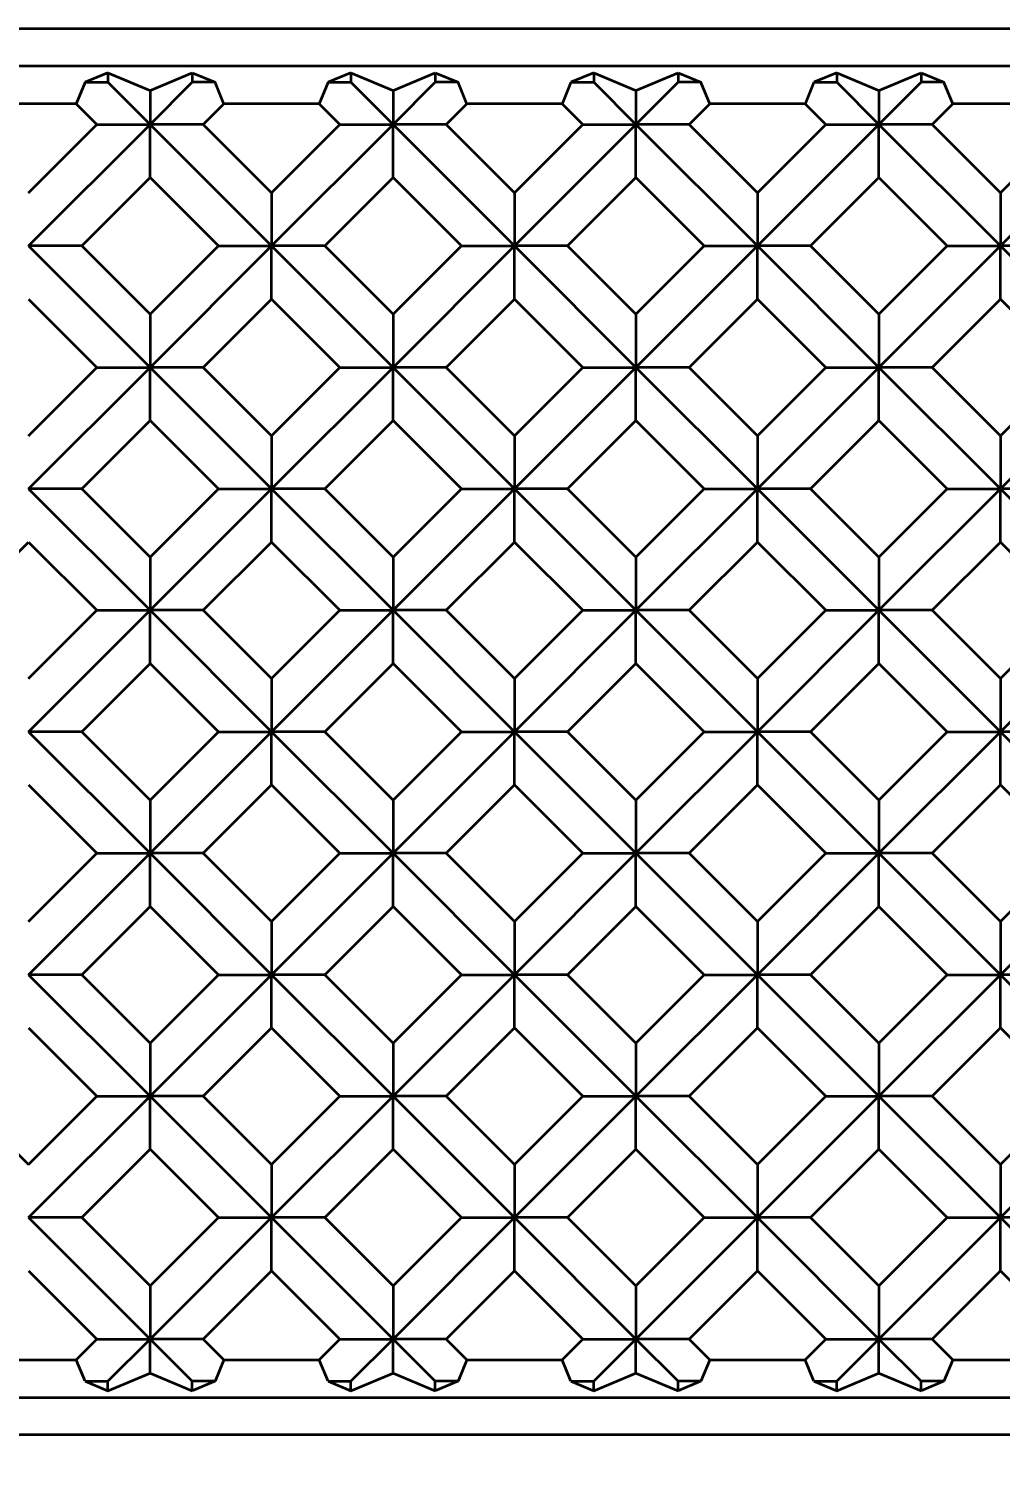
# Model space of a CAD drawing. Header units: millimetres. Extents: x 0 to 420, y 0 to 297.
# Drawn here: x 120.97 to 139.07, y 231.43 to 258.1 of the extents above; entities that cross this region are included whole.
import ezdxf

# ---------------------------------------------------------------- set-up
doc = ezdxf.new("R2010")
doc.units = ezdxf.units.MM
doc.layers.add('DIM', color=5, linetype='Continuous', lineweight=13)
doc.layers.add('VISIBLE', color=7, linetype='Continuous', lineweight=35)
doc.dimstyles.new('AUR', dxfattribs={"dimtxt": 2.5, "dimasz": 2, "dimexe": 1, "dimexo": 0.8, "dimgap": 0.6, "dimtad": 1, "dimdec": 3, "dimlfac": 0.5, "dimdsep": 46, "dimcen": 2.5, "dimclrd": 5, "dimclre": 5, "dimclrt": 7, "dimazin": 3, "dimtfac": 1, "dimtmove": 0, "dimatfit": 3})

msp = doc.modelspace()

# ---------------------------------------------------------------- linework, layer by layer
at = {"layer": 'VISIBLE'}
for points in [[(106.6, 258.1), (180.6, 258.1)], [(180.6, 257.4), (106.6, 257.4)], [(122.449, 257.2757), (122.0248, 257.1)], [(122.449, 257.2757), (123.2353, 256.95)], [(122.449, 257.2757), (122.449, 257.1)], [(123.2353, 256.95), (124.0216, 257.2757)], [(124.0216, 257.2757), (124.4459, 257.1)], [(124.0216, 257.2757), (124.0216, 257.1)], [(126.9745, 257.2757), (126.5503, 257.1)], [(126.9745, 257.2757), (127.7608, 256.95)], [(126.9745, 257.2757), (126.9745, 257.1)], [(127.7608, 256.95), (128.5471, 257.2757)], [(128.5471, 257.2757), (128.9714, 257.1)], [(128.5471, 257.2757), (128.5471, 257.1)], [(131.5, 257.2757), (131.0757, 257.1)], [(131.5, 257.2757), (132.2863, 256.95)], [(131.5, 257.2757), (131.5, 257.1)], [(132.2863, 256.95), (133.0726, 257.2757)], [(133.0726, 257.2757), (133.4968, 257.1)], [(133.0726, 257.2757), (133.0726, 257.1)], [(136.0255, 257.2757), (135.6012, 257.1)], [(136.0255, 257.2757), (136.8118, 256.95)], [(136.0255, 257.2757), (136.0255, 257.1)], [(136.8118, 256.95), (137.5981, 257.2757)], [(137.5981, 257.2757), (138.0223, 257.1)], [(137.5981, 257.2757), (137.5981, 257.1)], [(122.0248, 257.1), (121.8591, 256.7)], [(122.0248, 257.1), (122.449, 257.1)], [(122.449, 257.1), (123.2353, 256.3137)], [(123.2353, 256.3137), (124.0216, 257.1)], [(123.2353, 256.95), (123.2353, 256.3137)], [(124.4459, 257.1), (124.0216, 257.1)], [(124.6116, 256.7), (124.4459, 257.1)], [(126.5503, 257.1), (126.3846, 256.7)], [(126.5503, 257.1), (126.9745, 257.1)], [(126.9745, 257.1), (127.7608, 256.3137)], [(127.7608, 256.3137), (128.5471, 257.1)], [(127.7608, 256.95), (127.7608, 256.3137)], [(128.9714, 257.1), (128.5471, 257.1)], [(129.137, 256.7), (128.9714, 257.1)], [(131.0757, 257.1), (130.9101, 256.7)], [(131.0757, 257.1), (131.5, 257.1)], [(131.5, 257.1), (132.2863, 256.3137)], [(132.2863, 256.3137), (133.0726, 257.1)], [(132.2863, 256.95), (132.2863, 256.3137)], [(133.4968, 257.1), (133.0726, 257.1)], [(133.6625, 256.7), (133.4968, 257.1)], [(135.6012, 257.1), (135.4355, 256.7)], [(135.6012, 257.1), (136.0255, 257.1)], [(136.0255, 257.1), (136.8118, 256.3137)], [(136.8118, 256.3137), (137.5981, 257.1)], [(136.8118, 256.95), (136.8118, 256.3137)], [(138.0223, 257.1), (137.5981, 257.1)], [(138.188, 256.7), (138.0223, 257.1)], [(121.8591, 256.7), (120.0861, 256.7)], [(121.8591, 256.7), (122.2454, 256.3137)], [(124.2253, 256.3137), (124.6116, 256.7)], [(126.3846, 256.7), (124.6116, 256.7)], [(126.3846, 256.7), (126.7709, 256.3137)], [(128.7508, 256.3137), (129.137, 256.7)], [(130.9101, 256.7), (129.137, 256.7)], [(130.9101, 256.7), (131.2963, 256.3137)], [(133.2762, 256.3137), (133.6625, 256.7)], [(135.4355, 256.7), (133.6625, 256.7)], [(135.4355, 256.7), (135.8218, 256.3137)], [(137.8017, 256.3137), (138.188, 256.7)], [(139.961, 256.7), (138.188, 256.7)], [(120.9726, 255.0409), (122.2454, 256.3137)], [(120.9726, 254.051), (123.2353, 256.3137)], [(122.2454, 256.3137), (123.2353, 256.3137)], [(124.2253, 256.3137), (123.2353, 256.3137)], [(123.2353, 256.3137), (125.4981, 254.051)], [(123.2353, 255.3238), (123.2353, 256.3137)], [(124.2253, 256.3137), (125.4981, 255.0409)], [(125.4981, 255.0409), (126.7709, 256.3137)], [(125.4981, 254.051), (127.7608, 256.3137)], [(126.7709, 256.3137), (127.7608, 256.3137)], [(128.7508, 256.3137), (127.7608, 256.3137)], [(127.7608, 256.3137), (130.0235, 254.051)], [(127.7608, 255.3238), (127.7608, 256.3137)], [(128.7508, 256.3137), (130.0235, 255.0409)], [(130.0235, 255.0409), (131.2963, 256.3137)], [(130.0235, 254.051), (132.2863, 256.3137)], [(131.2963, 256.3137), (132.2863, 256.3137)], [(133.2762, 256.3137), (132.2863, 256.3137)], [(132.2863, 256.3137), (134.549, 254.051)], [(132.2863, 255.3238), (132.2863, 256.3137)], [(133.2762, 256.3137), (134.549, 255.0409)], [(134.549, 255.0409), (135.8218, 256.3137)], [(134.549, 254.051), (136.8118, 256.3137)], [(135.8218, 256.3137), (136.8118, 256.3137)], [(137.8017, 256.3137), (136.8118, 256.3137)], [(136.8118, 256.3137), (139.0745, 254.051)], [(136.8118, 255.3238), (136.8118, 256.3137)], [(137.8017, 256.3137), (139.0745, 255.0409)], [(139.0745, 255.0409), (140.3473, 256.3137)], [(139.0745, 254.051), (141.3373, 256.3137)], [(121.9625, 254.051), (123.2353, 255.3238)], [(123.2353, 255.3238), (124.5081, 254.051)], [(126.488, 254.051), (127.7608, 255.3238)], [(127.7608, 255.3238), (129.0336, 254.051)], [(131.0135, 254.051), (132.2863, 255.3238)], [(132.2863, 255.3238), (133.5591, 254.051)], [(135.539, 254.051), (136.8118, 255.3238)], [(136.8118, 255.3238), (138.0846, 254.051)], [(125.4981, 255.0409), (125.4981, 254.051)], [(130.0235, 255.0409), (130.0235, 254.051)], [(134.549, 255.0409), (134.549, 254.051)], [(139.0745, 255.0409), (139.0745, 254.051)], [(121.9625, 254.051), (120.9726, 254.051)], [(120.9726, 254.051), (123.2353, 251.7882)], [(121.9625, 254.051), (123.2353, 252.7782)], [(123.2353, 252.7782), (124.5081, 254.051)], [(123.2353, 251.7882), (125.4981, 254.051)], [(124.5081, 254.051), (125.4981, 254.051)], [(126.488, 254.051), (125.4981, 254.051)], [(125.4981, 254.051), (127.7608, 251.7882)], [(125.4981, 253.061), (125.4981, 254.051)], [(126.488, 254.051), (127.7608, 252.7782)], [(127.7608, 252.7782), (129.0336, 254.051)], [(127.7608, 251.7882), (130.0235, 254.051)], [(129.0336, 254.051), (130.0235, 254.051)], [(131.0135, 254.051), (130.0235, 254.051)], [(130.0235, 254.051), (132.2863, 251.7882)], [(130.0235, 253.061), (130.0235, 254.051)], [(131.0135, 254.051), (132.2863, 252.7782)], [(132.2863, 252.7782), (133.5591, 254.051)], [(132.2863, 251.7882), (134.549, 254.051)], [(133.5591, 254.051), (134.549, 254.051)], [(135.539, 254.051), (134.549, 254.051)], [(134.549, 254.051), (136.8118, 251.7882)], [(134.549, 253.061), (134.549, 254.051)], [(135.539, 254.051), (136.8118, 252.7782)], [(136.8118, 252.7782), (138.0846, 254.051)], [(136.8118, 251.7882), (139.0745, 254.051)], [(138.0846, 254.051), (139.0745, 254.051)], [(140.0645, 254.051), (139.0745, 254.051)], [(139.0745, 254.051), (141.3373, 251.7882)], [(139.0745, 253.061), (139.0745, 254.051)], [(120.9726, 253.061), (122.2454, 251.7882)], [(124.2253, 251.7882), (125.4981, 253.061)], [(125.4981, 253.061), (126.7709, 251.7882)], [(128.7508, 251.7882), (130.0235, 253.061)], [(130.0235, 253.061), (131.2963, 251.7882)], [(133.2762, 251.7882), (134.549, 253.061)], [(134.549, 253.061), (135.8218, 251.7882)], [(137.8017, 251.7882), (139.0745, 253.061)], [(139.0745, 253.061), (140.3473, 251.7882)], [(123.2353, 252.7782), (123.2353, 251.7882)], [(127.7608, 252.7782), (127.7608, 251.7882)], [(132.2863, 252.7782), (132.2863, 251.7882)], [(136.8118, 252.7782), (136.8118, 251.7882)], [(120.9726, 250.5154), (122.2454, 251.7882)], [(120.9726, 249.5255), (123.2353, 251.7882)], [(122.2454, 251.7882), (123.2353, 251.7882)], [(124.2253, 251.7882), (123.2353, 251.7882)], [(123.2353, 251.7882), (125.4981, 249.5255)], [(123.2353, 250.7983), (123.2353, 251.7882)], [(124.2253, 251.7882), (125.4981, 250.5154)], [(125.4981, 250.5154), (126.7709, 251.7882)], [(125.4981, 249.5255), (127.7608, 251.7882)], [(126.7709, 251.7882), (127.7608, 251.7882)], [(128.7508, 251.7882), (127.7608, 251.7882)], [(127.7608, 251.7882), (130.0235, 249.5255)], [(127.7608, 250.7983), (127.7608, 251.7882)], [(128.7508, 251.7882), (130.0235, 250.5154)], [(130.0235, 250.5154), (131.2963, 251.7882)], [(130.0235, 249.5255), (132.2863, 251.7882)], [(131.2963, 251.7882), (132.2863, 251.7882)], [(133.2762, 251.7882), (132.2863, 251.7882)], [(132.2863, 251.7882), (134.549, 249.5255)], [(132.2863, 250.7983), (132.2863, 251.7882)], [(133.2762, 251.7882), (134.549, 250.5154)], [(134.549, 250.5154), (135.8218, 251.7882)], [(134.549, 249.5255), (136.8118, 251.7882)], [(135.8218, 251.7882), (136.8118, 251.7882)], [(137.8017, 251.7882), (136.8118, 251.7882)], [(136.8118, 251.7882), (139.0745, 249.5255)], [(136.8118, 250.7983), (136.8118, 251.7882)], [(137.8017, 251.7882), (139.0745, 250.5154)], [(139.0745, 250.5154), (140.3473, 251.7882)], [(139.0745, 249.5255), (141.3373, 251.7882)], [(121.9625, 249.5255), (123.2353, 250.7983)], [(123.2353, 250.7983), (124.5081, 249.5255)], [(126.488, 249.5255), (127.7608, 250.7983)], [(127.7608, 250.7983), (129.0336, 249.5255)], [(131.0135, 249.5255), (132.2863, 250.7983)], [(132.2863, 250.7983), (133.5591, 249.5255)], [(135.539, 249.5255), (136.8118, 250.7983)], [(136.8118, 250.7983), (138.0846, 249.5255)], [(125.4981, 250.5154), (125.4981, 249.5255)], [(130.0235, 250.5154), (130.0235, 249.5255)], [(134.549, 250.5154), (134.549, 249.5255)], [(139.0745, 250.5154), (139.0745, 249.5255)], [(121.9625, 249.5255), (120.9726, 249.5255)], [(120.9726, 249.5255), (123.2353, 247.2627)], [(121.9625, 249.5255), (123.2353, 248.2527)], [(123.2353, 248.2527), (124.5081, 249.5255)], [(123.2353, 247.2627), (125.4981, 249.5255)], [(124.5081, 249.5255), (125.4981, 249.5255)], [(126.488, 249.5255), (125.4981, 249.5255)], [(125.4981, 249.5255), (127.7608, 247.2627)], [(125.4981, 248.5355), (125.4981, 249.5255)], [(126.488, 249.5255), (127.7608, 248.2527)], [(127.7608, 248.2527), (129.0336, 249.5255)], [(127.7608, 247.2627), (130.0235, 249.5255)], [(129.0336, 249.5255), (130.0235, 249.5255)], [(131.0135, 249.5255), (130.0235, 249.5255)], [(130.0235, 249.5255), (132.2863, 247.2627)], [(130.0235, 248.5355), (130.0235, 249.5255)], [(131.0135, 249.5255), (132.2863, 248.2527)], [(132.2863, 248.2527), (133.5591, 249.5255)], [(132.2863, 247.2627), (134.549, 249.5255)], [(133.5591, 249.5255), (134.549, 249.5255)], [(135.539, 249.5255), (134.549, 249.5255)], [(134.549, 249.5255), (136.8118, 247.2627)], [(134.549, 248.5355), (134.549, 249.5255)], [(135.539, 249.5255), (136.8118, 248.2527)], [(136.8118, 248.2527), (138.0846, 249.5255)], [(136.8118, 247.2627), (139.0745, 249.5255)], [(138.0846, 249.5255), (139.0745, 249.5255)], [(140.0645, 249.5255), (139.0745, 249.5255)], [(139.0745, 249.5255), (141.3373, 247.2627)], [(139.0745, 248.5355), (139.0745, 249.5255)], [(119.6998, 247.2627), (120.9726, 248.5355)], [(120.9726, 248.5355), (122.2454, 247.2627)], [(124.2253, 247.2627), (125.4981, 248.5355)], [(125.4981, 248.5355), (126.7709, 247.2627)], [(128.7508, 247.2627), (130.0235, 248.5355)], [(130.0235, 248.5355), (131.2963, 247.2627)], [(133.2762, 247.2627), (134.549, 248.5355)], [(134.549, 248.5355), (135.8218, 247.2627)], [(137.8017, 247.2627), (139.0745, 248.5355)], [(139.0745, 248.5355), (140.3473, 247.2627)], [(123.2353, 248.2527), (123.2353, 247.2627)], [(127.7608, 248.2527), (127.7608, 247.2627)], [(132.2863, 248.2527), (132.2863, 247.2627)], [(136.8118, 248.2527), (136.8118, 247.2627)], [(120.9726, 245.9899), (122.2454, 247.2627)], [(120.9726, 245), (123.2353, 247.2627)], [(122.2454, 247.2627), (123.2353, 247.2627)], [(124.2253, 247.2627), (123.2353, 247.2627)], [(123.2353, 247.2627), (125.4981, 245)], [(123.2353, 246.2728), (123.2353, 247.2627)], [(124.2253, 247.2627), (125.4981, 245.9899)], [(125.4981, 245.9899), (126.7709, 247.2627)], [(125.4981, 245), (127.7608, 247.2627)], [(126.7709, 247.2627), (127.7608, 247.2627)], [(128.7508, 247.2627), (127.7608, 247.2627)], [(127.7608, 247.2627), (130.0235, 245)], [(127.7608, 246.2728), (127.7608, 247.2627)], [(128.7508, 247.2627), (130.0235, 245.9899)], [(130.0235, 245.9899), (131.2963, 247.2627)], [(130.0235, 245), (132.2863, 247.2627)], [(131.2963, 247.2627), (132.2863, 247.2627)], [(133.2762, 247.2627), (132.2863, 247.2627)], [(132.2863, 247.2627), (134.549, 245)], [(132.2863, 246.2728), (132.2863, 247.2627)], [(133.2762, 247.2627), (134.549, 245.9899)], [(134.549, 245.9899), (135.8218, 247.2627)], [(134.549, 245), (136.8118, 247.2627)], [(135.8218, 247.2627), (136.8118, 247.2627)], [(137.8017, 247.2627), (136.8118, 247.2627)], [(136.8118, 247.2627), (139.0745, 245)], [(136.8118, 246.2728), (136.8118, 247.2627)], [(137.8017, 247.2627), (139.0745, 245.9899)], [(139.0745, 245.9899), (140.3473, 247.2627)], [(139.0745, 245), (141.3373, 247.2627)], [(121.9625, 245), (123.2353, 246.2728)], [(123.2353, 246.2728), (124.5081, 245)], [(126.488, 245), (127.7608, 246.2728)], [(127.7608, 246.2728), (129.0336, 245)], [(131.0135, 245), (132.2863, 246.2728)], [(132.2863, 246.2728), (133.5591, 245)], [(135.539, 245), (136.8118, 246.2728)], [(136.8118, 246.2728), (138.0846, 245)], [(125.4981, 245.9899), (125.4981, 245)], [(130.0235, 245.9899), (130.0235, 245)], [(134.549, 245.9899), (134.549, 245)], [(139.0745, 245.9899), (139.0745, 245)], [(120.9726, 245), (123.2353, 242.7373)], [(121.9625, 245), (120.9726, 245)], [(121.9625, 245), (123.2353, 243.7272)], [(123.2353, 242.7373), (125.4981, 245)], [(123.2353, 243.7272), (124.5081, 245)], [(124.5081, 245), (125.4981, 245)], [(125.4981, 245), (127.7608, 242.7373)], [(125.4981, 244.0101), (125.4981, 245)], [(126.488, 245), (125.4981, 245)], [(126.488, 245), (127.7608, 243.7272)], [(127.7608, 242.7373), (130.0235, 245)], [(127.7608, 243.7272), (129.0336, 245)], [(129.0336, 245), (130.0235, 245)], [(130.0235, 245), (132.2863, 242.7373)], [(130.0235, 244.0101), (130.0235, 245)], [(131.0135, 245), (130.0235, 245)], [(131.0135, 245), (132.2863, 243.7272)], [(132.2863, 242.7373), (134.549, 245)], [(132.2863, 243.7272), (133.5591, 245)], [(133.5591, 245), (134.549, 245)], [(134.549, 245), (136.8118, 242.7373)], [(134.549, 244.0101), (134.549, 245)], [(135.539, 245), (134.549, 245)], [(135.539, 245), (136.8118, 243.7272)], [(136.8118, 242.7373), (139.0745, 245)], [(136.8118, 243.7272), (138.0846, 245)], [(138.0846, 245), (139.0745, 245)], [(139.0745, 245), (141.3373, 242.7373)], [(139.0745, 244.0101), (139.0745, 245)], [(140.0645, 245), (139.0745, 245)], [(120.9726, 244.0101), (122.2454, 242.7373)], [(124.2253, 242.7373), (125.4981, 244.0101)], [(125.4981, 244.0101), (126.7709, 242.7373)], [(128.7508, 242.7373), (130.0235, 244.0101)], [(130.0235, 244.0101), (131.2963, 242.7373)], [(133.2762, 242.7373), (134.549, 244.0101)], [(134.549, 244.0101), (135.8218, 242.7373)], [(137.8017, 242.7373), (139.0745, 244.0101)], [(139.0745, 244.0101), (140.3473, 242.7373)], [(123.2353, 243.7272), (123.2353, 242.7373)], [(127.7608, 243.7272), (127.7608, 242.7373)], [(132.2863, 243.7272), (132.2863, 242.7373)], [(136.8118, 243.7272), (136.8118, 242.7373)], [(120.9726, 240.4745), (123.2353, 242.7373)], [(120.9726, 241.4645), (122.2454, 242.7373)], [(122.2454, 242.7373), (123.2353, 242.7373)], [(123.2353, 242.7373), (125.4981, 240.4745)], [(123.2353, 241.7473), (123.2353, 242.7373)], [(124.2253, 242.7373), (123.2353, 242.7373)], [(124.2253, 242.7373), (125.4981, 241.4645)], [(125.4981, 240.4745), (127.7608, 242.7373)], [(125.4981, 241.4645), (126.7709, 242.7373)], [(126.7709, 242.7373), (127.7608, 242.7373)], [(127.7608, 242.7373), (130.0235, 240.4745)], [(127.7608, 241.7473), (127.7608, 242.7373)], [(128.7508, 242.7373), (127.7608, 242.7373)], [(128.7508, 242.7373), (130.0235, 241.4645)], [(130.0235, 240.4745), (132.2863, 242.7373)], [(130.0235, 241.4645), (131.2963, 242.7373)], [(131.2963, 242.7373), (132.2863, 242.7373)], [(132.2863, 242.7373), (134.549, 240.4745)], [(132.2863, 241.7473), (132.2863, 242.7373)], [(133.2762, 242.7373), (132.2863, 242.7373)], [(133.2762, 242.7373), (134.549, 241.4645)], [(134.549, 240.4745), (136.8118, 242.7373)], [(134.549, 241.4645), (135.8218, 242.7373)], [(135.8218, 242.7373), (136.8118, 242.7373)], [(136.8118, 242.7373), (139.0745, 240.4745)], [(136.8118, 241.7473), (136.8118, 242.7373)], [(137.8017, 242.7373), (136.8118, 242.7373)], [(137.8017, 242.7373), (139.0745, 241.4645)], [(139.0745, 240.4745), (141.3373, 242.7373)], [(139.0745, 241.4645), (140.3473, 242.7373)], [(121.9625, 240.4745), (123.2353, 241.7473)], [(123.2353, 241.7473), (124.5081, 240.4745)], [(126.488, 240.4745), (127.7608, 241.7473)], [(127.7608, 241.7473), (129.0336, 240.4745)], [(131.0135, 240.4745), (132.2863, 241.7473)], [(132.2863, 241.7473), (133.5591, 240.4745)], [(135.539, 240.4745), (136.8118, 241.7473)], [(136.8118, 241.7473), (138.0846, 240.4745)], [(125.4981, 241.4645), (125.4981, 240.4745)], [(130.0235, 241.4645), (130.0235, 240.4745)], [(134.549, 241.4645), (134.549, 240.4745)], [(139.0745, 241.4645), (139.0745, 240.4745)], [(120.9726, 240.4745), (123.2353, 238.2118)], [(121.9625, 240.4745), (120.9726, 240.4745)], [(121.9625, 240.4745), (123.2353, 239.2017)], [(123.2353, 238.2118), (125.4981, 240.4745)], [(123.2353, 239.2017), (124.5081, 240.4745)], [(124.5081, 240.4745), (125.4981, 240.4745)], [(125.4981, 240.4745), (127.7608, 238.2118)], [(125.4981, 239.4846), (125.4981, 240.4745)], [(126.488, 240.4745), (125.4981, 240.4745)], [(126.488, 240.4745), (127.7608, 239.2017)], [(127.7608, 238.2118), (130.0235, 240.4745)], [(127.7608, 239.2017), (129.0336, 240.4745)], [(129.0336, 240.4745), (130.0235, 240.4745)], [(130.0235, 240.4745), (132.2863, 238.2118)], [(130.0235, 239.4846), (130.0235, 240.4745)], [(131.0135, 240.4745), (130.0235, 240.4745)], [(131.0135, 240.4745), (132.2863, 239.2017)], [(132.2863, 238.2118), (134.549, 240.4745)], [(132.2863, 239.2017), (133.5591, 240.4745)], [(133.5591, 240.4745), (134.549, 240.4745)], [(134.549, 240.4745), (136.8118, 238.2118)], [(134.549, 239.4846), (134.549, 240.4745)], [(135.539, 240.4745), (134.549, 240.4745)], [(135.539, 240.4745), (136.8118, 239.2017)], [(136.8118, 238.2118), (139.0745, 240.4745)], [(136.8118, 239.2017), (138.0846, 240.4745)], [(138.0846, 240.4745), (139.0745, 240.4745)], [(139.0745, 240.4745), (141.3373, 238.2118)], [(139.0745, 239.4846), (139.0745, 240.4745)], [(140.0645, 240.4745), (139.0745, 240.4745)], [(120.9726, 239.4846), (122.2454, 238.2118)], [(124.2253, 238.2118), (125.4981, 239.4846)], [(125.4981, 239.4846), (126.7709, 238.2118)], [(128.7508, 238.2118), (130.0235, 239.4846)], [(130.0235, 239.4846), (131.2963, 238.2118)], [(133.2762, 238.2118), (134.549, 239.4846)], [(134.549, 239.4846), (135.8218, 238.2118)], [(137.8017, 238.2118), (139.0745, 239.4846)], [(139.0745, 239.4846), (140.3473, 238.2118)], [(123.2353, 239.2017), (123.2353, 238.2118)], [(127.7608, 239.2017), (127.7608, 238.2118)], [(132.2863, 239.2017), (132.2863, 238.2118)], [(136.8118, 239.2017), (136.8118, 238.2118)], [(119.6998, 238.2118), (120.9726, 236.939)], [(120.9726, 235.949), (123.2353, 238.2118)], [(120.9726, 236.939), (122.2454, 238.2118)], [(122.2454, 238.2118), (123.2353, 238.2118)], [(123.2353, 238.2118), (125.4981, 235.949)], [(123.2353, 237.2218), (123.2353, 238.2118)], [(124.2253, 238.2118), (123.2353, 238.2118)], [(124.2253, 238.2118), (125.4981, 236.939)], [(125.4981, 235.949), (127.7608, 238.2118)], [(125.4981, 236.939), (126.7709, 238.2118)], [(126.7709, 238.2118), (127.7608, 238.2118)], [(127.7608, 238.2118), (130.0235, 235.949)], [(127.7608, 237.2218), (127.7608, 238.2118)], [(128.7508, 238.2118), (127.7608, 238.2118)], [(128.7508, 238.2118), (130.0235, 236.939)], [(130.0235, 235.949), (132.2863, 238.2118)], [(130.0235, 236.939), (131.2963, 238.2118)], [(131.2963, 238.2118), (132.2863, 238.2118)], [(132.2863, 238.2118), (134.549, 235.949)], [(132.2863, 237.2218), (132.2863, 238.2118)], [(133.2762, 238.2118), (132.2863, 238.2118)], [(133.2762, 238.2118), (134.549, 236.939)], [(134.549, 235.949), (136.8118, 238.2118)], [(134.549, 236.939), (135.8218, 238.2118)], [(135.8218, 238.2118), (136.8118, 238.2118)], [(136.8118, 238.2118), (139.0745, 235.949)], [(136.8118, 237.2218), (136.8118, 238.2118)], [(137.8017, 238.2118), (136.8118, 238.2118)], [(137.8017, 238.2118), (139.0745, 236.939)], [(139.0745, 235.949), (141.3373, 238.2118)], [(139.0745, 236.939), (140.3473, 238.2118)], [(121.9625, 235.949), (123.2353, 237.2218)], [(123.2353, 237.2218), (124.5081, 235.949)], [(126.488, 235.949), (127.7608, 237.2218)], [(127.7608, 237.2218), (129.0336, 235.949)], [(131.0135, 235.949), (132.2863, 237.2218)], [(132.2863, 237.2218), (133.5591, 235.949)], [(135.539, 235.949), (136.8118, 237.2218)], [(136.8118, 237.2218), (138.0846, 235.949)], [(125.4981, 236.939), (125.4981, 235.949)], [(130.0235, 236.939), (130.0235, 235.949)], [(134.549, 236.939), (134.549, 235.949)], [(139.0745, 236.939), (139.0745, 235.949)], [(120.9726, 235.949), (123.2353, 233.6863)], [(121.9625, 235.949), (120.9726, 235.949)], [(121.9625, 235.949), (123.2353, 234.6762)], [(123.2353, 233.6863), (125.4981, 235.949)], [(123.2353, 234.6762), (124.5081, 235.949)], [(124.5081, 235.949), (125.4981, 235.949)], [(125.4981, 235.949), (127.7608, 233.6863)], [(125.4981, 234.9591), (125.4981, 235.949)], [(126.488, 235.949), (125.4981, 235.949)], [(126.488, 235.949), (127.7608, 234.6762)], [(127.7608, 233.6863), (130.0235, 235.949)], [(127.7608, 234.6762), (129.0336, 235.949)], [(129.0336, 235.949), (130.0235, 235.949)], [(130.0235, 235.949), (132.2863, 233.6863)], [(130.0235, 234.9591), (130.0235, 235.949)], [(131.0135, 235.949), (130.0235, 235.949)], [(131.0135, 235.949), (132.2863, 234.6762)], [(132.2863, 233.6863), (134.549, 235.949)], [(132.2863, 234.6762), (133.5591, 235.949)], [(133.5591, 235.949), (134.549, 235.949)], [(134.549, 235.949), (136.8118, 233.6863)], [(134.549, 234.9591), (134.549, 235.949)], [(135.539, 235.949), (134.549, 235.949)], [(135.539, 235.949), (136.8118, 234.6762)], [(136.8118, 233.6863), (139.0745, 235.949)], [(136.8118, 234.6762), (138.0846, 235.949)], [(138.0846, 235.949), (139.0745, 235.949)], [(139.0745, 235.949), (141.3373, 233.6863)], [(139.0745, 234.9591), (139.0745, 235.949)], [(140.0645, 235.949), (139.0745, 235.949)], [(120.9726, 234.9591), (122.2454, 233.6863)], [(124.2253, 233.6863), (125.4981, 234.9591)], [(125.4981, 234.9591), (126.7709, 233.6863)], [(128.7508, 233.6863), (130.0235, 234.9591)], [(130.0235, 234.9591), (131.2963, 233.6863)], [(133.2762, 233.6863), (134.549, 234.9591)], [(134.549, 234.9591), (135.8218, 233.6863)], [(137.8017, 233.6863), (139.0745, 234.9591)], [(139.0745, 234.9591), (140.3473, 233.6863)], [(123.2353, 234.6762), (123.2353, 233.6863)], [(127.7608, 234.6762), (127.7608, 233.6863)], [(132.2863, 234.6762), (132.2863, 233.6863)], [(136.8118, 234.6762), (136.8118, 233.6863)], [(121.8591, 233.3), (122.2454, 233.6863)], [(122.2454, 233.6863), (123.2353, 233.6863)], [(122.449, 232.9), (123.2353, 233.6863)], [(123.2353, 233.6863), (124.0216, 232.9)], [(124.2253, 233.6863), (123.2353, 233.6863)], [(123.2353, 233.05), (123.2353, 233.6863)], [(124.2253, 233.6863), (124.6116, 233.3)], [(126.3846, 233.3), (126.7709, 233.6863)], [(126.7709, 233.6863), (127.7608, 233.6863)], [(126.9745, 232.9), (127.7608, 233.6863)], [(127.7608, 233.6863), (128.5471, 232.9)], [(128.7508, 233.6863), (127.7608, 233.6863)], [(127.7608, 233.05), (127.7608, 233.6863)], [(128.7508, 233.6863), (129.137, 233.3)], [(130.9101, 233.3), (131.2963, 233.6863)], [(131.2963, 233.6863), (132.2863, 233.6863)], [(131.5, 232.9), (132.2863, 233.6863)], [(132.2863, 233.6863), (133.0726, 232.9)], [(133.2762, 233.6863), (132.2863, 233.6863)], [(132.2863, 233.05), (132.2863, 233.6863)], [(133.2762, 233.6863), (133.6625, 233.3)], [(135.4355, 233.3), (135.8218, 233.6863)], [(135.8218, 233.6863), (136.8118, 233.6863)], [(136.0255, 232.9), (136.8118, 233.6863)], [(136.8118, 233.6863), (137.5981, 232.9)], [(137.8017, 233.6863), (136.8118, 233.6863)], [(136.8118, 233.05), (136.8118, 233.6863)], [(137.8017, 233.6863), (138.188, 233.3)], [(120.0861, 233.3), (121.8591, 233.3)], [(122.0248, 232.9), (121.8591, 233.3)], [(124.6116, 233.3), (124.4459, 232.9)], [(124.6116, 233.3), (126.3846, 233.3)], [(126.5503, 232.9), (126.3846, 233.3)], [(129.137, 233.3), (128.9714, 232.9)], [(129.137, 233.3), (130.9101, 233.3)], [(131.0757, 232.9), (130.9101, 233.3)], [(133.6625, 233.3), (133.4968, 232.9)], [(133.6625, 233.3), (135.4355, 233.3)], [(135.6012, 232.9), (135.4355, 233.3)], [(138.188, 233.3), (138.0223, 232.9)], [(138.188, 233.3), (139.961, 233.3)], [(122.0248, 232.9), (122.449, 232.7243)], [(122.0248, 232.9), (122.449, 232.9)], [(122.449, 232.7243), (123.2353, 233.05)], [(122.449, 232.7243), (122.449, 232.9)], [(123.2353, 233.05), (124.0216, 232.7243)], [(124.4459, 232.9), (124.0216, 232.7243)], [(124.4459, 232.9), (124.0216, 232.9)], [(124.0216, 232.7243), (124.0216, 232.9)], [(126.5503, 232.9), (126.9745, 232.7243)], [(126.5503, 232.9), (126.9745, 232.9)], [(126.9745, 232.7243), (127.7608, 233.05)], [(126.9745, 232.7243), (126.9745, 232.9)], [(127.7608, 233.05), (128.5471, 232.7243)], [(128.9714, 232.9), (128.5471, 232.7243)], [(128.9714, 232.9), (128.5471, 232.9)], [(128.5471, 232.7243), (128.5471, 232.9)], [(131.0757, 232.9), (131.5, 232.7243)], [(131.0757, 232.9), (131.5, 232.9)], [(131.5, 232.7243), (132.2863, 233.05)], [(131.5, 232.7243), (131.5, 232.9)], [(132.2863, 233.05), (133.0726, 232.7243)], [(133.4968, 232.9), (133.0726, 232.7243)], [(133.4968, 232.9), (133.0726, 232.9)], [(133.0726, 232.7243), (133.0726, 232.9)], [(135.6012, 232.9), (136.0255, 232.7243)], [(135.6012, 232.9), (136.0255, 232.9)], [(136.0255, 232.7243), (136.8118, 233.05)], [(136.0255, 232.7243), (136.0255, 232.9)], [(136.8118, 233.05), (137.5981, 232.7243)], [(138.0223, 232.9), (137.5981, 232.7243)], [(138.0223, 232.9), (137.5981, 232.9)], [(137.5981, 232.7243), (137.5981, 232.9)], [(106.6, 232.6), (180.6, 232.6)], [(180.6, 231.9), (106.6, 231.9)]]:
    msp.add_lwpolyline(points, dxfattribs=at)

# ---------------------------------------------------------------- dimensions: what is measured, and where the dimension line sits
at = {"layer": 'DIM'}
for base, p1, p2 in [((102.6, 189), (102.6, 236.6), (184.6, 236.6)), ((35.6, 213), (35.6, 232.4), (202, 232.4))]:
    msp.add_linear_dim(base=base, p1=p1, p2=p2, dimstyle='AUR', dxfattribs=at).render()

doc.saveas('drawing.dxf')
